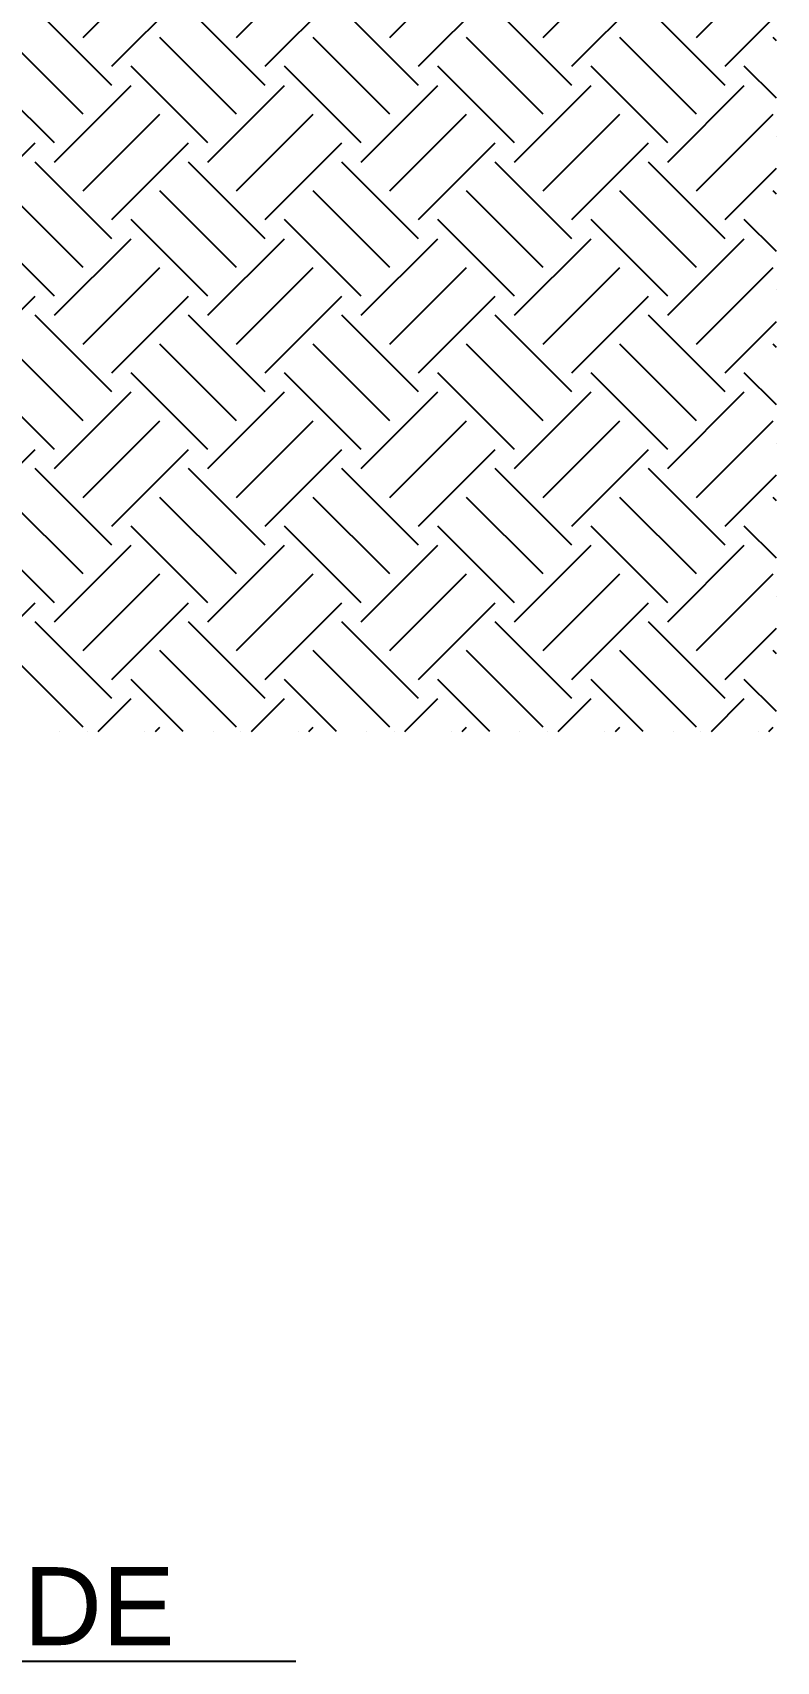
# Model space of a CAD drawing. Extents: x 0 to 119, y 0 to 84.
# Drawn here: x 60.12 to 61.835, y 44.114 to 47.871 of the extents above; entities that cross this region are included whole.
import ezdxf

# ---------------------------------------------------------------- set-up
doc = ezdxf.new("R2010")
doc.units = 0
doc.header["$MEASUREMENT"] = 0
doc.layers.add('1', color=3, linetype='CONTINUOUS')
doc.layers.add('32', color=250, linetype='CONTINUOUS')
doc.styles.add('TQS_ARIAL', font='arial.ttf')

msp = doc.modelspace()

# ---------------------------------------------------------------- linework, layer by layer
at = {"layer": '1', "color": 3, "linetype": 'Continuous'}
for p, q in [((60.236644, 47.859796), (60.41342, 48.036573)), ((60.590197, 47.859796), (60.766974, 48.036573)), ((60.94375, 47.859796), (61.120527, 48.036573)), ((61.297304, 47.859796), (61.474081, 48.036573)), ((61.650857, 47.859796), (61.827634, 48.036573)), ((60.302935, 47.793505), (60.479712, 47.970282)), ((60.656488, 47.793505), (60.833265, 47.970282)), ((61.010042, 47.793505), (61.186818, 47.970282)), ((61.363595, 47.793505), (61.540372, 47.970282)), ((60.302935, 47.749311), (60.126158, 47.926088)), ((60.656488, 47.749311), (60.479712, 47.926088)), ((61.010042, 47.749311), (60.833265, 47.926088)), ((61.363595, 47.749311), (61.186818, 47.926088)), ((61.717148, 47.749311), (61.540372, 47.926088)), ((61.717148, 47.793505), (61.835346, 47.911702)), ((60.236644, 47.68302), (60.059867, 47.859796)), ((60.590197, 47.68302), (60.41342, 47.859796)), ((60.94375, 47.68302), (60.766974, 47.859796)), ((61.297304, 47.68302), (61.120527, 47.859796)), ((61.650857, 47.68302), (61.474081, 47.859796)), ((61.835346, 47.852084), (61.827634, 47.859796)), ((60.523906, 47.616728), (60.347129, 47.793505)), ((60.877459, 47.616728), (60.700682, 47.793505)), ((61.231013, 47.616728), (61.054236, 47.793505)), ((61.584566, 47.616728), (61.407789, 47.793505)), ((61.835346, 47.719502), (61.761343, 47.793505)), ((60.170352, 47.616728), (60.055346, 47.731735)), ((60.170352, 47.572534), (60.347129, 47.749311)), ((60.523906, 47.572534), (60.700682, 47.749311)), ((60.877459, 47.572534), (61.054236, 47.749311)), ((61.231013, 47.572534), (61.407789, 47.749311)), ((61.584566, 47.572534), (61.761343, 47.749311)), ((60.236644, 47.506243), (60.41342, 47.68302)), ((60.590197, 47.506243), (60.766974, 47.68302)), ((60.94375, 47.506243), (61.120527, 47.68302)), ((61.297304, 47.506243), (61.474081, 47.68302)), ((61.650857, 47.506243), (61.827634, 47.68302)), ((60.055346, 47.545916), (60.126158, 47.616728)), ((60.302935, 47.439952), (60.479712, 47.616728)), ((60.656488, 47.439952), (60.833265, 47.616728)), ((61.010042, 47.439952), (61.186818, 47.616728)), ((61.363595, 47.439952), (61.540372, 47.616728)), ((61.835346, 47.631113), (61.835346, 47.631113)), ((60.302935, 47.395757), (60.126158, 47.572534)), ((60.656488, 47.395757), (60.479712, 47.572534)), ((61.010042, 47.395757), (60.833265, 47.572534)), ((61.363595, 47.395757), (61.186818, 47.572534)), ((61.717148, 47.395757), (61.540372, 47.572534)), ((61.717148, 47.439952), (61.835346, 47.558149)), ((60.236644, 47.329466), (60.059867, 47.506243)), ((60.590197, 47.329466), (60.41342, 47.506243)), ((60.94375, 47.329466), (60.766974, 47.506243)), ((61.297304, 47.329466), (61.120527, 47.506243)), ((61.650857, 47.329466), (61.474081, 47.506243)), ((61.835346, 47.498531), (61.827634, 47.506243)), ((60.523906, 47.263175), (60.347129, 47.439952)), ((60.877459, 47.263175), (60.700682, 47.439952)), ((61.231013, 47.263175), (61.054236, 47.439952)), ((61.584566, 47.263175), (61.407789, 47.439952)), ((61.835346, 47.365948), (61.761343, 47.439952)), ((60.170352, 47.263175), (60.055346, 47.378181)), ((60.170352, 47.218981), (60.347129, 47.395757)), ((60.523906, 47.218981), (60.700682, 47.395757)), ((60.877459, 47.218981), (61.054236, 47.395757)), ((61.231013, 47.218981), (61.407789, 47.395757)), ((61.584566, 47.218981), (61.761343, 47.395757)), ((60.236644, 47.152689), (60.41342, 47.329466)), ((60.590197, 47.152689), (60.766974, 47.329466)), ((60.94375, 47.152689), (61.120527, 47.329466)), ((61.297304, 47.152689), (61.474081, 47.329466)), ((61.650857, 47.152689), (61.827634, 47.329466)), ((60.055346, 47.192363), (60.126158, 47.263175)), ((60.302935, 47.086398), (60.479712, 47.263175)), ((60.656488, 47.086398), (60.833265, 47.263175)), ((61.010042, 47.086398), (61.186818, 47.263175)), ((61.363595, 47.086398), (61.540372, 47.263175)), ((61.835346, 47.27756), (61.835346, 47.27756)), ((60.302935, 47.042204), (60.126158, 47.218981)), ((60.656488, 47.042204), (60.479712, 47.218981)), ((61.010042, 47.042204), (60.833265, 47.218981)), ((61.363595, 47.042204), (61.186818, 47.218981)), ((61.717148, 47.042204), (61.540372, 47.218981)), ((61.717148, 47.086398), (61.835346, 47.204596)), ((60.236644, 46.975913), (60.059867, 47.152689)), ((60.590197, 46.975913), (60.41342, 47.152689)), ((60.94375, 46.975913), (60.766974, 47.152689)), ((61.297304, 46.975913), (61.120527, 47.152689)), ((61.650857, 46.975913), (61.474081, 47.152689)), ((61.835346, 47.144977), (61.827634, 47.152689)), ((60.523906, 46.909622), (60.347129, 47.086398)), ((60.877459, 46.909622), (60.700682, 47.086398)), ((61.231013, 46.909622), (61.054236, 47.086398)), ((61.584566, 46.909622), (61.407789, 47.086398)), ((61.835346, 47.012395), (61.761343, 47.086398)), ((60.170352, 46.865427), (60.347129, 47.042204)), ((60.523906, 46.865427), (60.700682, 47.042204)), ((60.877459, 46.865427), (61.054236, 47.042204)), ((61.231013, 46.865427), (61.407789, 47.042204)), ((61.584566, 46.865427), (61.761343, 47.042204)), ((60.170352, 46.909622), (60.055346, 47.024628)), ((60.236644, 46.799136), (60.41342, 46.975913)), ((60.590197, 46.799136), (60.766974, 46.975913)), ((60.94375, 46.799136), (61.120527, 46.975913)), ((61.297304, 46.799136), (61.474081, 46.975913)), ((61.650857, 46.799136), (61.827634, 46.975913)), ((60.055346, 46.838809), (60.126158, 46.909622)), ((60.302935, 46.732845), (60.479712, 46.909622)), ((60.656488, 46.732845), (60.833265, 46.909622)), ((61.010042, 46.732845), (61.186818, 46.909622)), ((61.363595, 46.732845), (61.540372, 46.909622)), ((61.835346, 46.924007), (61.835346, 46.924007)), ((60.302935, 46.688651), (60.126158, 46.865427)), ((60.656488, 46.688651), (60.479712, 46.865427)), ((61.010042, 46.688651), (60.833265, 46.865427)), ((61.363595, 46.688651), (61.186818, 46.865427)), ((61.717148, 46.688651), (61.540372, 46.865427)), ((61.717148, 46.732845), (61.835346, 46.851042)), ((60.236644, 46.622359), (60.059867, 46.799136)), ((60.590197, 46.622359), (60.41342, 46.799136)), ((60.94375, 46.622359), (60.766974, 46.799136)), ((61.297304, 46.622359), (61.120527, 46.799136)), ((61.650857, 46.622359), (61.474081, 46.799136)), ((61.835346, 46.791424), (61.827634, 46.799136)), ((60.523906, 46.556068), (60.347129, 46.732845)), ((60.877459, 46.556068), (60.700682, 46.732845)), ((61.231013, 46.556068), (61.054236, 46.732845)), ((61.584566, 46.556068), (61.407789, 46.732845)), ((61.835346, 46.658842), (61.761343, 46.732845)), ((60.170352, 46.556068), (60.055346, 46.671075)), ((60.170352, 46.511874), (60.347129, 46.688651)), ((60.523906, 46.511874), (60.700682, 46.688651)), ((60.877459, 46.511874), (61.054236, 46.688651)), ((61.231013, 46.511874), (61.407789, 46.688651)), ((61.584566, 46.511874), (61.761343, 46.688651)), ((60.236644, 46.445583), (60.41342, 46.622359)), ((60.590197, 46.445583), (60.766974, 46.622359)), ((60.94375, 46.445583), (61.120527, 46.622359)), ((61.297304, 46.445583), (61.474081, 46.622359)), ((61.650857, 46.445583), (61.827634, 46.622359)), ((60.055346, 46.485256), (60.126158, 46.556068)), ((60.302935, 46.379291), (60.479712, 46.556068)), ((60.656488, 46.379291), (60.833265, 46.556068)), ((61.010042, 46.379291), (61.186818, 46.556068)), ((61.363595, 46.379291), (61.540372, 46.556068)), ((61.835346, 46.570453), (61.835346, 46.570453)), ((60.302935, 46.335097), (60.126158, 46.511874)), ((60.656488, 46.335097), (60.479712, 46.511874)), ((61.010042, 46.335097), (60.833265, 46.511874)), ((61.363595, 46.335097), (61.186818, 46.511874)), ((61.717148, 46.335097), (61.540372, 46.511874)), ((61.717148, 46.379291), (61.835346, 46.497489)), ((60.236644, 46.268806), (60.059867, 46.445583)), ((60.590197, 46.268806), (60.41342, 46.445583)), ((60.94375, 46.268806), (60.766974, 46.445583)), ((61.297304, 46.268806), (61.120527, 46.445583)), ((61.650857, 46.268806), (61.474081, 46.445583)), ((61.835346, 46.437871), (61.827634, 46.445583)), ((60.467355, 46.259065), (60.347129, 46.379291)), ((60.820909, 46.259065), (60.700682, 46.379291)), ((61.174462, 46.259065), (61.054236, 46.379291)), ((61.528016, 46.259065), (61.407789, 46.379291)), ((61.835346, 46.305288), (61.761343, 46.379291)), ((60.271097, 46.259065), (60.347129, 46.335097)), ((60.62465, 46.259065), (60.700682, 46.335097)), ((60.978204, 46.259065), (61.054236, 46.335097)), ((61.331757, 46.259065), (61.407789, 46.335097)), ((61.685311, 46.259065), (61.761343, 46.335097)), ((60.182709, 46.259065), (60.182709, 46.259065)), ((60.246384, 46.259065), (60.246384, 46.259065)), ((60.378967, 46.259065), (60.378967, 46.259065)), ((60.403679, 46.259065), (60.41342, 46.268806)), ((60.536262, 46.259065), (60.536262, 46.259065)), ((60.599938, 46.259065), (60.599938, 46.259065)), ((60.73252, 46.259065), (60.73252, 46.259065)), ((60.757233, 46.259065), (60.766974, 46.268806)), ((60.889815, 46.259065), (60.889815, 46.259065)), ((60.953491, 46.259065), (60.953491, 46.259065)), ((61.086074, 46.259065), (61.086074, 46.259065)), ((61.110786, 46.259065), (61.120527, 46.268806)), ((61.243369, 46.259065), (61.243369, 46.259065)), ((61.307045, 46.259065), (61.307045, 46.259065)), ((61.439627, 46.259065), (61.439627, 46.259065)), ((61.46434, 46.259065), (61.474081, 46.268806)), ((61.596922, 46.259065), (61.596922, 46.259065)), ((61.660598, 46.259065), (61.660598, 46.259065)), ((61.793181, 46.259065), (61.793181, 46.259065)), ((61.817893, 46.259065), (61.827634, 46.268806))]:
    msp.add_line(p, q, dxfattribs=at)
at = {"layer": '32', "color": 250, "linetype": 'Continuous'}
msp.add_lwpolyline([(60.727362, 44.11415), (58.730724, 44.11415), (58.730724, 44.584257), (58.763355, 44.336396), (58.730724, 44.584257), (58.698092, 44.336396)], dxfattribs=at)

# ---------------------------------------------------------------- texts
at = {"layer": '32', "color": 250, "linetype": 'Continuous', "style": 'TQS_ARIAL'}
msp.add_text('BLOCOS DE', height=0.18, dxfattribs=at).set_placement((58.980712, 44.151602))

doc.saveas('drawing.dxf')
